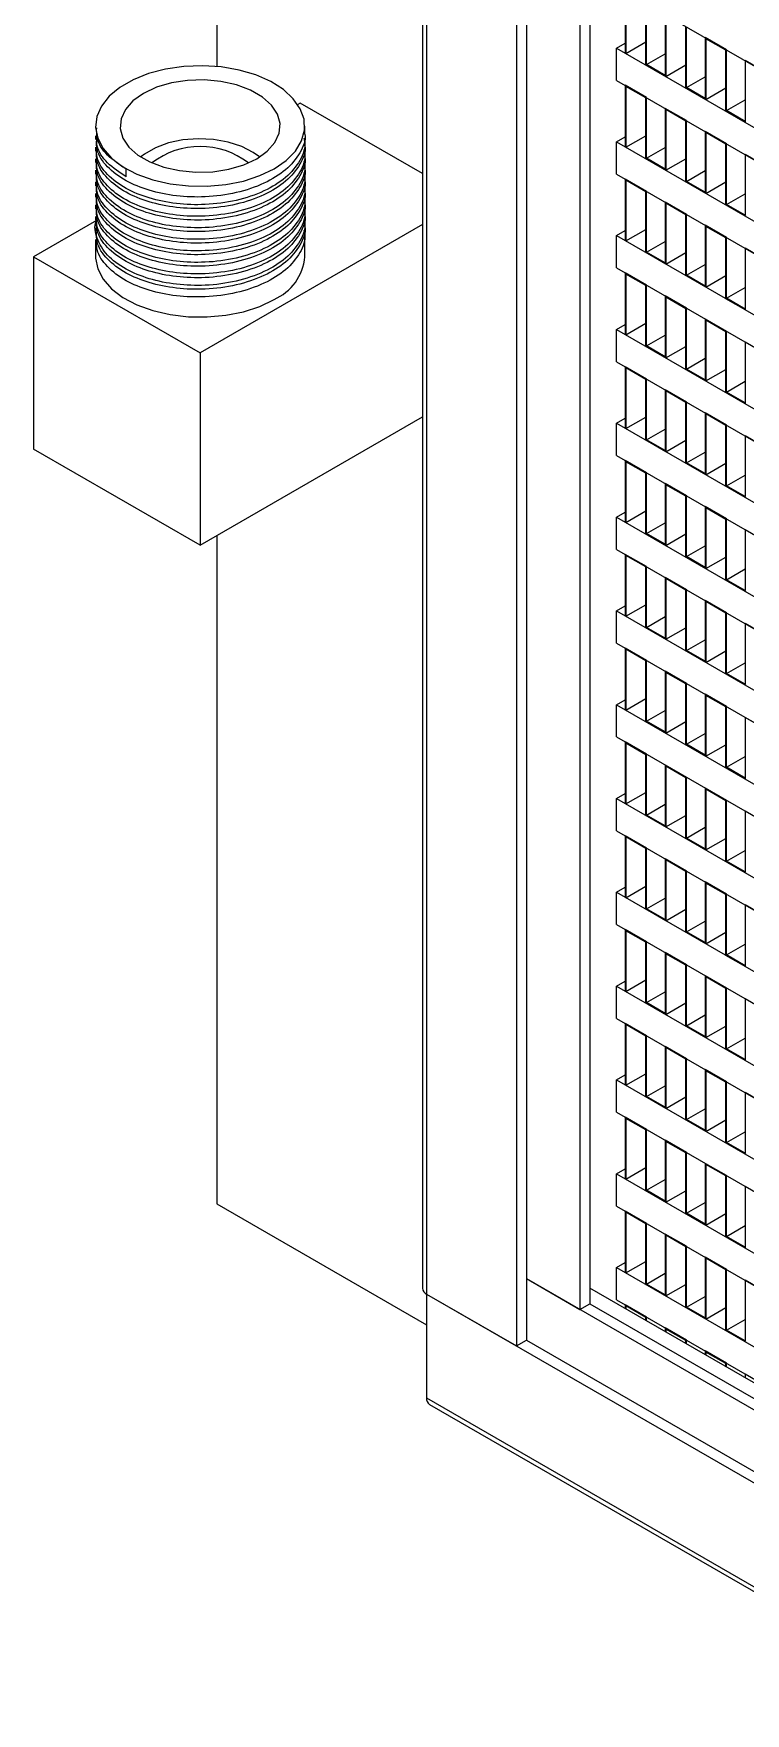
# Model space of a CAD drawing. Header units: millimetres. Extents: x -8604 to -3995, y 3123 to 6155.
# Drawn here: x -6992.7 to -6917.2, y 4936 to 5114.4 of the extents above; entities that cross this region are included whole.
import ezdxf

# ---------------------------------------------------------------- set-up
doc = ezdxf.new("R2010")
doc.units = ezdxf.units.MM

msp = doc.modelspace()

# ---------------------------------------------------------------- linework, layer by layer
at = {"color": 7, "linetype": 'Continuous', "lineweight": 25}
for p, q in [((-6973.28, 5169.28), (-6973.28, 5110.9)), ((-6951.45, 5144.46), (-6951.45, 4981.15)), ((-6951.01, 5143.85), (-6951.01, 4980.54)), ((-6933.68, 5142.83), (-6933.68, 4979.52)), ((-6934.75, 5142.22), (-6934.75, 4978.91)), ((-6941.46, 5138.34), (-6941.46, 4975.03)), ((-6940.4, 5138.95), (-6940.4, 4975.64)), ((-6930.86, 5119.39), (-6649.43, 4956.93)), ((-6929.94, 5118.86), (-6929.94, 5112.33)), ((-6929.87, 5118.74), (-6929.87, 5112.29)), ((-6927.74, 5111.07), (-6927.74, 5117.52)), ((-6927.67, 5111.11), (-6927.67, 5117.56)), ((-6925.69, 5116.41), (-6925.69, 5109.96)), ((-6925.62, 5116.29), (-6925.62, 5109.84)), ((-6923.5, 5108.62), (-6923.5, 5115.07)), ((-6923.43, 5108.66), (-6923.43, 5115.11)), ((-6930.86, 5112.86), (-6929.94, 5113.39)), ((-6930.86, 5112.86), (-6649.43, 4950.4)), ((-6930.86, 5109.43), (-6930.86, 5112.86)), ((-6929.87, 5112.29), (-6927.74, 5113.52)), ((-6921.45, 5113.97), (-6921.45, 5107.51)), ((-6919.19, 5112.66), (-6921.45, 5113.97)), ((-6919.26, 5112.62), (-6921.38, 5113.84)), ((-6921.38, 5113.84), (-6921.38, 5107.39)), ((-6919.26, 5106.17), (-6919.26, 5112.62)), ((-6919.19, 5106.21), (-6919.19, 5112.66)), ((-6929.87, 5112.29), (-6929.94, 5112.33)), ((-6925.62, 5109.84), (-6927.74, 5111.07)), ((-6927.67, 5111.11), (-6925.69, 5112.25)), ((-6925.69, 5109.96), (-6927.67, 5111.11)), ((-6925.62, 5109.84), (-6923.5, 5111.07)), ((-6917.21, 5111.52), (-6917.21, 5105.07)), ((-6914.95, 5110.21), (-6917.21, 5111.52)), ((-6930.86, 5109.43), (-6649.43, 4946.97)), ((-6927.67, 5107.6), (-6929.94, 5108.9)), ((-6929.94, 5108.9), (-6929.94, 5102.37)), ((-6923.43, 5108.66), (-6921.45, 5109.8)), ((-6927.74, 5107.56), (-6929.87, 5108.78)), ((-6929.87, 5108.78), (-6929.87, 5102.33)), ((-6927.74, 5101.1), (-6927.74, 5107.56)), ((-6927.67, 5101.15), (-6927.67, 5107.6)), ((-6921.38, 5107.39), (-6923.5, 5108.62)), ((-6921.45, 5107.51), (-6923.43, 5108.66)), ((-6921.38, 5107.39), (-6919.26, 5108.62)), ((-6919.19, 5106.21), (-6917.21, 5107.35)), ((-6964.44, 5107.02), (-6964.69, 5106.88)), ((-6951.45, 5099.52), (-6964.44, 5107.02)), ((-6925.69, 5106.45), (-6925.69, 5100)), ((-6923.43, 5105.15), (-6925.69, 5106.45)), ((-6923.5, 5105.11), (-6925.62, 5106.33)), ((-6925.62, 5106.33), (-6925.62, 5099.88)), ((-6917.14, 5104.94), (-6919.26, 5106.17)), ((-6917.21, 5105.07), (-6919.19, 5106.21)), ((-6986.15, 5104.57), (-6986.15, 5104.37)), ((-6986.15, 5103.55), (-6986.15, 5103.14)), ((-6963.95, 5103.76), (-6963.95, 5104.57)), ((-6929.87, 5102.33), (-6927.74, 5103.55)), ((-6923.5, 5098.66), (-6923.5, 5105.11)), ((-6923.43, 5098.7), (-6923.43, 5105.15)), ((-6921.45, 5104), (-6921.45, 5097.55)), ((-6919.19, 5102.7), (-6921.45, 5104)), ((-6919.26, 5102.66), (-6921.38, 5103.88)), ((-6921.38, 5103.88), (-6921.38, 5097.43)), ((-6986.15, 5102.33), (-6986.15, 5101.92)), ((-6963.95, 5102.53), (-6963.95, 5102.94)), ((-6930.86, 5102.9), (-6929.94, 5103.43)), ((-6930.86, 5102.9), (-6649.43, 4940.44)), ((-6930.86, 5099.47), (-6930.86, 5102.9)), ((-6929.87, 5102.33), (-6929.94, 5102.37)), ((-6927.67, 5101.15), (-6925.69, 5102.29)), ((-6919.26, 5096.21), (-6919.26, 5102.66)), ((-6919.19, 5096.25), (-6919.19, 5102.7)), ((-6986.15, 5101.1), (-6986.15, 5100.69)), ((-6982.9, 5099.17), (-6982.9, 5099.99)), ((-6963.95, 5101.31), (-6963.95, 5101.72)), ((-6963.95, 5100.08), (-6963.95, 5100.49)), ((-6925.62, 5099.88), (-6927.74, 5101.1)), ((-6925.69, 5100), (-6927.67, 5101.15)), ((-6925.62, 5099.88), (-6923.5, 5101.1)), ((-6917.21, 5101.55), (-6917.21, 5095.1)), ((-6914.95, 5100.25), (-6917.21, 5101.55)), ((-6986.15, 5099.88), (-6986.15, 5099.47)), ((-6986.15, 5098.65), (-6986.15, 5098.24)), ((-6963.95, 5098.86), (-6963.95, 5099.27)), ((-6930.86, 5099.47), (-6649.43, 4937.01)), ((-6927.67, 5097.63), (-6929.94, 5098.94)), ((-6929.94, 5098.94), (-6929.94, 5092.41)), ((-6927.74, 5097.59), (-6929.87, 5098.82)), ((-6929.87, 5098.82), (-6929.87, 5092.37)), ((-6921.38, 5097.43), (-6923.5, 5098.66)), ((-6923.43, 5098.7), (-6921.45, 5099.84)), ((-6921.45, 5097.55), (-6923.43, 5098.7)), ((-6921.38, 5097.43), (-6919.26, 5098.66)), ((-6986.15, 5097.43), (-6986.15, 5097.02)), ((-6963.95, 5097.63), (-6963.95, 5098.04)), ((-6963.95, 5096.41), (-6963.95, 5096.82)), ((-6927.74, 5091.14), (-6927.74, 5097.59)), ((-6927.67, 5091.18), (-6927.67, 5097.63)), ((-6925.69, 5096.49), (-6925.69, 5090.04)), ((-6923.43, 5095.18), (-6925.69, 5096.49)), ((-6919.19, 5096.25), (-6917.21, 5097.39)), ((-6986.15, 5096.2), (-6986.15, 5095.8)), ((-6986.15, 5094.98), (-6986.15, 5094.57)), ((-6963.95, 5095.18), (-6963.95, 5095.59)), ((-6923.5, 5095.14), (-6925.62, 5096.37)), ((-6925.62, 5096.37), (-6925.62, 5089.92)), ((-6923.5, 5088.69), (-6923.5, 5095.14)), ((-6923.43, 5088.73), (-6923.43, 5095.18)), ((-6917.14, 5094.98), (-6919.26, 5096.21)), ((-6917.21, 5095.1), (-6919.19, 5096.25)), ((-6986.05, 5094.55), (-6992.73, 5090.69)), ((-6986.15, 5093.75), (-6986.15, 5093.35)), ((-6951.45, 5094.11), (-6975.05, 5080.49)), ((-6963.95, 5093.96), (-6963.95, 5094.37)), ((-6963.95, 5090.69), (-6963.95, 5093.14)), ((-6930.86, 5092.94), (-6929.94, 5093.47)), ((-6930.86, 5092.94), (-6649.43, 4930.47)), ((-6930.86, 5089.51), (-6930.86, 5092.94)), ((-6929.87, 5092.37), (-6927.74, 5093.59)), ((-6921.45, 5094.04), (-6921.45, 5087.59)), ((-6919.19, 5092.74), (-6921.45, 5094.04)), ((-6919.26, 5092.69), (-6921.38, 5093.92)), ((-6921.38, 5093.92), (-6921.38, 5087.47)), ((-6986.15, 5092.53), (-6986.15, 5090.69)), ((-6929.87, 5092.37), (-6929.94, 5092.41)), ((-6925.62, 5089.92), (-6927.74, 5091.14)), ((-6927.67, 5091.18), (-6925.69, 5092.33)), ((-6925.69, 5090.04), (-6927.67, 5091.18)), ((-6925.62, 5089.92), (-6923.5, 5091.14)), ((-6919.26, 5086.24), (-6919.26, 5092.69)), ((-6919.19, 5086.29), (-6919.19, 5092.74)), ((-6917.21, 5091.59), (-6917.21, 5085.14)), ((-6914.95, 5090.29), (-6917.21, 5091.59)), ((-6992.73, 5090.69), (-6975.05, 5080.49)), ((-6992.73, 5090.69), (-6992.73, 5070.28)), ((-6930.86, 5089.51), (-6649.43, 4927.04)), ((-6923.43, 5088.73), (-6921.45, 5089.88)), ((-6927.67, 5087.67), (-6929.94, 5088.98)), ((-6929.94, 5088.98), (-6929.94, 5082.45)), ((-6927.74, 5087.63), (-6929.87, 5088.86)), ((-6929.87, 5088.86), (-6929.87, 5082.41)), ((-6927.74, 5081.18), (-6927.74, 5087.63)), ((-6927.67, 5081.22), (-6927.67, 5087.67)), ((-6921.38, 5087.47), (-6923.5, 5088.69)), ((-6921.45, 5087.59), (-6923.43, 5088.73)), ((-6921.38, 5087.47), (-6919.26, 5088.69)), ((-6925.69, 5086.53), (-6925.69, 5080.08)), ((-6923.43, 5085.22), (-6925.69, 5086.53)), ((-6923.5, 5085.18), (-6925.62, 5086.41)), ((-6925.62, 5086.41), (-6925.62, 5079.96)), ((-6917.14, 5085.02), (-6919.26, 5086.24)), ((-6919.19, 5086.29), (-6917.21, 5087.43)), ((-6917.21, 5085.14), (-6919.19, 5086.29)), ((-6923.5, 5078.73), (-6923.5, 5085.18)), ((-6923.43, 5078.77), (-6923.43, 5085.22)), ((-6921.45, 5084.08), (-6921.45, 5077.63)), ((-6919.19, 5082.77), (-6921.45, 5084.08)), ((-6919.26, 5082.73), (-6921.38, 5083.96)), ((-6921.38, 5083.96), (-6921.38, 5077.51)), ((-6930.86, 5082.98), (-6929.94, 5083.51)), ((-6930.86, 5082.98), (-6649.43, 4920.51)), ((-6930.86, 5079.55), (-6930.86, 5082.98)), ((-6929.87, 5082.41), (-6929.94, 5082.45)), ((-6929.87, 5082.41), (-6927.74, 5083.63)), ((-6927.67, 5081.22), (-6925.69, 5082.36)), ((-6919.26, 5076.28), (-6919.26, 5082.73)), ((-6919.19, 5076.32), (-6919.19, 5082.77)), ((-6975.05, 5080.49), (-6975.05, 5060.08)), ((-6925.62, 5079.96), (-6927.74, 5081.18)), ((-6925.69, 5080.08), (-6927.67, 5081.22)), ((-6925.62, 5079.96), (-6923.5, 5081.18)), ((-6917.21, 5081.63), (-6917.21, 5075.18)), ((-6914.95, 5080.32), (-6917.21, 5081.63)), ((-6930.86, 5079.55), (-6649.43, 4917.08)), ((-6927.67, 5077.71), (-6929.94, 5079.02)), ((-6929.94, 5079.02), (-6929.94, 5072.48)), ((-6927.74, 5077.67), (-6929.87, 5078.89)), ((-6929.87, 5078.89), (-6929.87, 5072.44)), ((-6921.38, 5077.51), (-6923.5, 5078.73)), ((-6923.43, 5078.77), (-6921.45, 5079.92)), ((-6921.45, 5077.63), (-6923.43, 5078.77)), ((-6921.38, 5077.51), (-6919.26, 5078.73)), ((-6927.74, 5071.22), (-6927.74, 5077.67)), ((-6927.67, 5071.26), (-6927.67, 5077.71)), ((-6919.19, 5076.32), (-6917.21, 5077.47)), ((-6925.69, 5076.57), (-6925.69, 5070.12)), ((-6923.43, 5075.26), (-6925.69, 5076.57)), ((-6923.5, 5075.22), (-6925.62, 5076.45)), ((-6925.62, 5076.45), (-6925.62, 5069.99)), ((-6923.5, 5068.77), (-6923.5, 5075.22)), ((-6923.43, 5068.81), (-6923.43, 5075.26)), ((-6917.14, 5075.06), (-6919.26, 5076.28)), ((-6917.21, 5075.18), (-6919.19, 5076.32)), ((-6975.05, 5060.08), (-6951.45, 5073.7)), ((-6930.86, 5073.02), (-6929.94, 5073.55)), ((-6929.87, 5072.44), (-6927.74, 5073.67)), ((-6921.45, 5074.12), (-6921.45, 5067.67)), ((-6919.19, 5072.81), (-6921.45, 5074.12)), ((-6919.26, 5072.77), (-6921.38, 5074)), ((-6921.38, 5074), (-6921.38, 5067.55)), ((-6930.86, 5073.02), (-6650.26, 4911.03)), ((-6930.86, 5069.59), (-6930.86, 5073.02)), ((-6929.87, 5072.44), (-6929.94, 5072.48)), ((-6927.67, 5071.26), (-6925.69, 5072.4)), ((-6919.26, 5066.32), (-6919.26, 5072.77)), ((-6919.19, 5066.36), (-6919.19, 5072.81)), ((-6917.21, 5071.67), (-6917.21, 5065.22)), ((-6914.95, 5070.36), (-6917.21, 5071.67)), ((-6975.05, 5060.08), (-6992.73, 5070.28)), ((-6925.62, 5069.99), (-6927.74, 5071.22)), ((-6925.69, 5070.12), (-6927.67, 5071.26)), ((-6925.62, 5069.99), (-6923.5, 5071.22)), ((-6923.43, 5068.81), (-6921.45, 5069.95)), ((-6930.86, 5069.59), (-6650.17, 4907.55)), ((-6927.67, 5067.75), (-6929.94, 5069.05)), ((-6929.94, 5069.05), (-6929.94, 5062.52)), ((-6927.74, 5067.71), (-6929.87, 5068.93)), ((-6929.87, 5068.93), (-6929.87, 5062.48)), ((-6921.38, 5067.55), (-6923.5, 5068.77)), ((-6921.45, 5067.67), (-6923.43, 5068.81)), ((-6921.38, 5067.55), (-6919.26, 5068.77)), ((-6927.74, 5061.26), (-6927.74, 5067.71)), ((-6927.67, 5061.3), (-6927.67, 5067.75)), ((-6925.69, 5066.61), (-6925.69, 5060.16)), ((-6923.43, 5065.3), (-6925.69, 5066.61)), ((-6923.5, 5065.26), (-6925.62, 5066.48)), ((-6925.62, 5066.48), (-6925.62, 5060.03)), ((-6917.14, 5065.1), (-6919.26, 5066.32)), ((-6919.19, 5066.36), (-6917.21, 5067.5)), ((-6917.21, 5065.22), (-6919.19, 5066.36)), ((-6923.5, 5058.81), (-6923.5, 5065.26)), ((-6923.43, 5058.85), (-6923.43, 5065.3)), ((-6930.86, 5063.05), (-6929.94, 5063.58)), ((-6930.86, 5063.05), (-6650.2, 4901.03)), ((-6930.86, 5059.62), (-6930.86, 5063.05)), ((-6929.87, 5062.48), (-6929.94, 5062.52)), ((-6929.87, 5062.48), (-6927.74, 5063.71)), ((-6921.45, 5064.16), (-6921.45, 5057.71)), ((-6919.19, 5062.85), (-6921.45, 5064.16)), ((-6919.26, 5062.81), (-6921.38, 5064.03)), ((-6921.38, 5064.03), (-6921.38, 5057.58)), ((-6919.26, 5056.36), (-6919.26, 5062.81)), ((-6919.19, 5056.4), (-6919.19, 5062.85)), ((-6973.28, 5061.1), (-6973.28, 4990.13)), ((-6925.62, 5060.03), (-6927.74, 5061.26)), ((-6927.67, 5061.3), (-6925.69, 5062.44)), ((-6925.69, 5060.16), (-6927.67, 5061.3)), ((-6925.62, 5060.03), (-6923.5, 5061.26)), ((-6917.21, 5061.71), (-6917.21, 5055.26)), ((-6914.95, 5060.4), (-6917.21, 5061.71)), ((-6930.86, 5059.62), (-6652.83, 4899.12)), ((-6927.67, 5057.79), (-6929.94, 5059.09)), ((-6929.94, 5059.09), (-6929.94, 5052.56)), ((-6927.74, 5057.75), (-6929.87, 5058.97)), ((-6929.87, 5058.97), (-6929.87, 5052.52)), ((-6923.43, 5058.85), (-6921.45, 5059.99)), ((-6927.74, 5051.3), (-6927.74, 5057.75)), ((-6927.67, 5051.34), (-6927.67, 5057.79)), ((-6921.38, 5057.58), (-6923.5, 5058.81)), ((-6921.45, 5057.71), (-6923.43, 5058.85)), ((-6921.38, 5057.58), (-6919.26, 5058.81)), ((-6919.19, 5056.4), (-6917.21, 5057.54)), ((-6925.69, 5056.64), (-6925.69, 5050.19)), ((-6923.43, 5055.34), (-6925.69, 5056.64)), ((-6923.5, 5055.3), (-6925.62, 5056.52)), ((-6925.62, 5056.52), (-6925.62, 5050.07)), ((-6917.14, 5055.13), (-6919.26, 5056.36)), ((-6917.21, 5055.26), (-6919.19, 5056.4)), ((-6930.86, 5053.09), (-6929.94, 5053.62)), ((-6929.87, 5052.52), (-6927.74, 5053.74)), ((-6923.5, 5048.85), (-6923.5, 5055.3)), ((-6923.43, 5048.89), (-6923.43, 5055.34)), ((-6921.45, 5054.19), (-6921.45, 5047.74)), ((-6919.19, 5052.89), (-6921.45, 5054.19)), ((-6919.26, 5052.85), (-6921.38, 5054.07)), ((-6921.38, 5054.07), (-6921.38, 5047.62)), ((-6930.86, 5053.09), (-6656.85, 4894.91)), ((-6930.86, 5049.66), (-6930.86, 5053.09)), ((-6929.87, 5052.52), (-6929.94, 5052.56)), ((-6927.67, 5051.34), (-6925.69, 5052.48)), ((-6919.26, 5046.4), (-6919.26, 5052.85)), ((-6919.19, 5046.44), (-6919.19, 5052.89)), ((-6925.62, 5050.07), (-6927.74, 5051.3)), ((-6925.69, 5050.19), (-6927.67, 5051.34)), ((-6925.62, 5050.07), (-6923.5, 5051.3)), ((-6923.43, 5048.89), (-6921.45, 5050.03)), ((-6917.21, 5051.75), (-6917.21, 5045.29)), ((-6914.95, 5050.44), (-6917.21, 5051.75)), ((-6930.86, 5049.66), (-6656.85, 4891.48)), ((-6927.67, 5047.83), (-6929.94, 5049.13)), ((-6929.94, 5049.13), (-6929.94, 5042.6)), ((-6927.74, 5047.78), (-6929.87, 5049.01)), ((-6929.87, 5049.01), (-6929.87, 5042.56)), ((-6921.38, 5047.62), (-6923.5, 5048.85)), ((-6921.45, 5047.74), (-6923.43, 5048.89)), ((-6921.38, 5047.62), (-6919.26, 5048.85)), ((-6927.74, 5041.33), (-6927.74, 5047.78)), ((-6927.67, 5041.37), (-6927.67, 5047.83)), ((-6925.69, 5046.68), (-6925.69, 5040.23)), ((-6923.43, 5045.38), (-6925.69, 5046.68)), ((-6923.5, 5045.34), (-6925.62, 5046.56)), ((-6925.62, 5046.56), (-6925.62, 5040.11)), ((-6919.19, 5046.44), (-6917.21, 5047.58)), ((-6923.5, 5038.88), (-6923.5, 5045.34)), ((-6923.43, 5038.93), (-6923.43, 5045.38)), ((-6917.14, 5045.17), (-6919.26, 5046.4)), ((-6917.21, 5045.29), (-6919.19, 5046.44)), ((-6930.86, 5043.13), (-6929.94, 5043.66)), ((-6930.86, 5043.13), (-6656.85, 4884.95)), ((-6930.86, 5039.7), (-6930.86, 5043.13)), ((-6929.87, 5042.56), (-6927.74, 5043.78)), ((-6921.45, 5044.23), (-6921.45, 5037.78)), ((-6919.19, 5042.93), (-6921.45, 5044.23)), ((-6919.26, 5042.89), (-6921.38, 5044.11)), ((-6921.38, 5044.11), (-6921.38, 5037.66)), ((-6919.19, 5036.48), (-6919.19, 5042.93)), ((-6929.87, 5042.56), (-6929.94, 5042.6)), ((-6925.62, 5040.11), (-6927.74, 5041.33)), ((-6927.67, 5041.37), (-6925.69, 5042.52)), ((-6925.69, 5040.23), (-6927.67, 5041.37)), ((-6925.62, 5040.11), (-6923.5, 5041.33)), ((-6919.26, 5036.44), (-6919.26, 5042.89)), ((-6917.21, 5041.78), (-6917.21, 5035.33)), ((-6914.95, 5040.48), (-6917.21, 5041.78)), ((-6930.86, 5039.7), (-6656.85, 4881.52)), ((-6923.43, 5038.93), (-6921.45, 5040.07)), ((-6927.67, 5037.86), (-6929.94, 5039.17)), ((-6929.94, 5039.17), (-6929.94, 5032.64)), ((-6927.74, 5037.82), (-6929.87, 5039.05)), ((-6929.87, 5039.05), (-6929.87, 5032.6)), ((-6927.74, 5031.37), (-6927.74, 5037.82)), ((-6927.67, 5031.41), (-6927.67, 5037.86)), ((-6921.38, 5037.66), (-6923.5, 5038.88)), ((-6921.45, 5037.78), (-6923.43, 5038.93)), ((-6921.38, 5037.66), (-6919.26, 5038.88)), ((-6919.19, 5036.48), (-6917.21, 5037.62)), ((-6925.69, 5036.72), (-6925.69, 5030.27)), ((-6923.43, 5035.41), (-6925.69, 5036.72)), ((-6923.5, 5035.37), (-6925.62, 5036.6)), ((-6925.62, 5036.6), (-6925.62, 5030.15)), ((-6917.14, 5035.21), (-6919.26, 5036.44)), ((-6917.21, 5035.33), (-6919.19, 5036.48)), ((-6923.5, 5028.92), (-6923.5, 5035.37)), ((-6923.43, 5028.96), (-6923.43, 5035.41)), ((-6921.45, 5034.27), (-6921.45, 5027.82)), ((-6919.19, 5032.96), (-6921.45, 5034.27)), ((-6919.26, 5032.92), (-6921.38, 5034.15)), ((-6921.38, 5034.15), (-6921.38, 5027.7)), ((-6930.86, 5033.17), (-6929.94, 5033.7)), ((-6930.86, 5033.17), (-6649.43, 4870.7)), ((-6930.86, 5029.74), (-6930.86, 5033.17)), ((-6929.87, 5032.6), (-6929.94, 5032.64)), ((-6929.87, 5032.6), (-6927.74, 5033.82)), ((-6927.67, 5031.41), (-6925.69, 5032.56)), ((-6919.26, 5026.47), (-6919.26, 5032.92)), ((-6919.19, 5026.51), (-6919.19, 5032.96)), ((-6925.62, 5030.15), (-6927.74, 5031.37)), ((-6925.69, 5030.27), (-6927.67, 5031.41)), ((-6925.62, 5030.15), (-6923.5, 5031.37)), ((-6917.21, 5031.82), (-6917.21, 5025.37)), ((-6914.95, 5030.52), (-6917.21, 5031.82)), ((-6930.86, 5029.74), (-6649.43, 4867.27)), ((-6927.67, 5027.9), (-6929.94, 5029.21)), ((-6929.94, 5029.21), (-6929.94, 5022.68)), ((-6927.74, 5027.86), (-6929.87, 5029.09)), ((-6929.87, 5029.09), (-6929.87, 5022.63)), ((-6921.38, 5027.7), (-6923.5, 5028.92)), ((-6923.43, 5028.96), (-6921.45, 5030.11)), ((-6921.45, 5027.82), (-6923.43, 5028.96)), ((-6921.38, 5027.7), (-6919.26, 5028.92)), ((-6927.74, 5021.41), (-6927.74, 5027.86)), ((-6927.67, 5021.45), (-6927.67, 5027.9)), ((-6919.19, 5026.51), (-6917.21, 5027.66)), ((-6925.69, 5026.76), (-6925.69, 5020.31)), ((-6923.43, 5025.45), (-6925.69, 5026.76)), ((-6923.5, 5025.41), (-6925.62, 5026.64)), ((-6925.62, 5026.64), (-6925.62, 5020.19)), ((-6923.5, 5018.96), (-6923.5, 5025.41)), ((-6923.43, 5019), (-6923.43, 5025.45)), ((-6917.14, 5025.25), (-6919.26, 5026.47)), ((-6917.21, 5025.37), (-6919.19, 5026.51)), ((-6930.86, 5023.21), (-6929.94, 5023.74)), ((-6929.87, 5022.63), (-6927.74, 5023.86)), ((-6921.45, 5024.31), (-6921.45, 5017.86)), ((-6919.19, 5023), (-6921.45, 5024.31)), ((-6919.26, 5022.96), (-6921.38, 5024.19)), ((-6921.38, 5024.19), (-6921.38, 5017.74)), ((-6930.86, 5023.21), (-6649.43, 4860.74)), ((-6930.86, 5019.78), (-6930.86, 5023.21)), ((-6929.87, 5022.63), (-6929.94, 5022.68)), ((-6927.67, 5021.45), (-6925.69, 5022.59)), ((-6919.26, 5016.51), (-6919.26, 5022.96)), ((-6919.19, 5016.55), (-6919.19, 5023)), ((-6917.21, 5021.86), (-6917.21, 5015.41)), ((-6914.95, 5020.55), (-6917.21, 5021.86)), ((-6930.86, 5019.78), (-6649.43, 4857.31)), ((-6925.62, 5020.19), (-6927.74, 5021.41)), ((-6925.69, 5020.31), (-6927.67, 5021.45)), ((-6925.62, 5020.19), (-6923.5, 5021.41)), ((-6923.43, 5019), (-6921.45, 5020.14)), ((-6927.67, 5017.94), (-6929.94, 5019.25)), ((-6929.94, 5019.25), (-6929.94, 5012.71)), ((-6927.74, 5017.9), (-6929.87, 5019.12)), ((-6929.87, 5019.12), (-6929.87, 5012.67)), ((-6927.67, 5011.49), (-6927.67, 5017.94)), ((-6921.38, 5017.74), (-6923.5, 5018.96)), ((-6921.45, 5017.86), (-6923.43, 5019)), ((-6921.38, 5017.74), (-6919.26, 5018.96)), ((-6927.74, 5011.45), (-6927.74, 5017.9)), ((-6925.69, 5016.8), (-6925.69, 5010.35)), ((-6923.43, 5015.49), (-6925.69, 5016.8)), ((-6923.5, 5015.45), (-6925.62, 5016.67)), ((-6925.62, 5016.67), (-6925.62, 5010.22)), ((-6917.14, 5015.29), (-6919.26, 5016.51)), ((-6919.19, 5016.55), (-6917.21, 5017.7)), ((-6917.21, 5015.41), (-6919.19, 5016.55)), ((-6923.5, 5009), (-6923.5, 5015.45)), ((-6923.43, 5009.04), (-6923.43, 5015.49)), ((-6930.86, 5013.24), (-6929.94, 5013.78)), ((-6930.86, 5013.24), (-6649.43, 4850.78)), ((-6930.86, 5009.81), (-6930.86, 5013.24)), ((-6929.87, 5012.67), (-6929.94, 5012.71)), ((-6929.87, 5012.67), (-6927.74, 5013.9)), ((-6927.67, 5011.49), (-6925.69, 5012.63)), ((-6921.45, 5014.35), (-6921.45, 5007.9)), ((-6919.19, 5013.04), (-6921.45, 5014.35)), ((-6919.26, 5013), (-6921.38, 5014.23)), ((-6921.38, 5014.23), (-6921.38, 5007.77)), ((-6919.26, 5006.55), (-6919.26, 5013)), ((-6919.19, 5006.59), (-6919.19, 5013.04)), ((-6925.62, 5010.22), (-6927.74, 5011.45)), ((-6925.69, 5010.35), (-6927.67, 5011.49)), ((-6925.62, 5010.22), (-6923.5, 5011.45)), ((-6917.21, 5011.9), (-6917.21, 5005.45)), ((-6914.95, 5010.59), (-6917.21, 5011.9)), ((-6930.86, 5009.81), (-6649.43, 4847.35)), ((-6927.67, 5007.98), (-6929.94, 5009.28)), ((-6929.94, 5009.28), (-6929.94, 5002.75)), ((-6927.74, 5007.94), (-6929.87, 5009.16)), ((-6929.87, 5009.16), (-6929.87, 5002.71)), ((-6923.43, 5009.04), (-6921.45, 5010.18)), ((-6921.45, 5007.9), (-6923.43, 5009.04)), ((-6927.74, 5001.49), (-6927.74, 5007.94)), ((-6927.67, 5001.53), (-6927.67, 5007.98)), ((-6921.38, 5007.77), (-6923.5, 5009)), ((-6921.38, 5007.77), (-6919.26, 5009)), ((-6919.19, 5006.59), (-6917.21, 5007.73)), ((-6925.69, 5006.83), (-6925.69, 5000.38)), ((-6923.43, 5005.53), (-6925.69, 5006.83)), ((-6923.5, 5005.49), (-6925.62, 5006.71)), ((-6925.62, 5006.71), (-6925.62, 5000.26)), ((-6923.5, 4999.04), (-6923.5, 5005.49)), ((-6923.43, 4999.08), (-6923.43, 5005.53)), ((-6917.14, 5005.33), (-6919.26, 5006.55)), ((-6917.21, 5005.45), (-6919.19, 5006.59)), ((-6930.86, 5003.28), (-6929.94, 5003.81)), ((-6929.87, 5002.71), (-6927.74, 5003.94)), ((-6921.45, 5004.39), (-6921.45, 4997.94)), ((-6919.19, 5003.08), (-6921.45, 5004.39)), ((-6919.26, 5003.04), (-6921.38, 5004.26)), ((-6921.38, 5004.26), (-6921.38, 4997.81)), ((-6930.86, 5003.28), (-6649.43, 4840.82)), ((-6930.86, 4999.85), (-6930.86, 5003.28)), ((-6929.87, 5002.71), (-6929.94, 5002.75)), ((-6927.67, 5001.53), (-6925.69, 5002.67)), ((-6919.26, 4996.59), (-6919.26, 5003.04)), ((-6919.19, 4996.63), (-6919.19, 5003.08)), ((-6917.21, 5001.94), (-6917.21, 4995.49)), ((-6914.95, 5000.63), (-6917.21, 5001.94)), ((-6925.62, 5000.26), (-6927.74, 5001.49)), ((-6925.69, 5000.38), (-6927.67, 5001.53)), ((-6925.62, 5000.26), (-6923.5, 5001.49)), ((-6923.43, 4999.08), (-6921.45, 5000.22)), ((-6930.86, 4999.85), (-6649.43, 4837.39)), ((-6927.67, 4998.02), (-6929.94, 4999.32)), ((-6929.94, 4999.32), (-6929.94, 4992.79)), ((-6927.74, 4997.98), (-6929.87, 4999.2)), ((-6929.87, 4999.2), (-6929.87, 4992.75)), ((-6921.38, 4997.81), (-6923.5, 4999.04)), ((-6921.45, 4997.94), (-6923.43, 4999.08)), ((-6921.38, 4997.81), (-6919.26, 4999.04)), ((-6927.74, 4991.52), (-6927.74, 4997.98)), ((-6927.67, 4991.57), (-6927.67, 4998.02)), ((-6925.69, 4996.87), (-6925.69, 4990.42)), ((-6923.43, 4995.57), (-6925.69, 4996.87)), ((-6923.5, 4995.53), (-6925.62, 4996.75)), ((-6925.62, 4996.75), (-6925.62, 4990.3)), ((-6917.14, 4995.36), (-6919.26, 4996.59)), ((-6919.19, 4996.63), (-6917.21, 4997.77)), ((-6917.21, 4995.49), (-6919.19, 4996.63)), ((-6923.5, 4989.08), (-6923.5, 4995.53)), ((-6923.43, 4989.12), (-6923.43, 4995.57)), ((-6930.86, 4993.32), (-6929.94, 4993.85)), ((-6930.86, 4993.32), (-6649.43, 4830.86)), ((-6930.86, 4989.89), (-6930.86, 4993.32)), ((-6929.87, 4992.75), (-6927.74, 4993.97)), ((-6921.45, 4994.42), (-6921.45, 4987.97)), ((-6919.19, 4993.12), (-6921.45, 4994.42)), ((-6919.26, 4993.08), (-6921.38, 4994.3)), ((-6921.38, 4994.3), (-6921.38, 4987.85)), ((-6919.26, 4986.63), (-6919.26, 4993.08)), ((-6919.19, 4986.67), (-6919.19, 4993.12)), ((-6929.87, 4992.75), (-6929.94, 4992.79)), ((-6925.62, 4990.3), (-6927.74, 4991.52)), ((-6927.67, 4991.57), (-6925.69, 4992.71)), ((-6925.69, 4990.42), (-6927.67, 4991.57)), ((-6925.62, 4990.3), (-6923.5, 4991.52)), ((-6917.21, 4991.97), (-6917.21, 4985.52)), ((-6914.95, 4990.67), (-6917.21, 4991.97)), ((-6973.28, 4990.13), (-6951.01, 4977.27)), ((-6930.86, 4989.89), (-6649.43, 4827.43)), ((-6923.43, 4989.12), (-6921.45, 4990.26)), ((-6927.67, 4988.05), (-6929.94, 4989.36)), ((-6929.94, 4989.36), (-6929.94, 4982.83)), ((-6927.74, 4988.01), (-6929.87, 4989.24)), ((-6929.87, 4989.24), (-6929.87, 4982.79)), ((-6927.74, 4981.56), (-6927.74, 4988.01)), ((-6927.67, 4981.6), (-6927.67, 4988.05)), ((-6921.38, 4987.85), (-6923.5, 4989.08)), ((-6921.45, 4987.97), (-6923.43, 4989.12)), ((-6921.38, 4987.85), (-6919.26, 4989.08)), ((-6919.19, 4986.67), (-6917.21, 4987.81)), ((-6925.69, 4986.91), (-6925.69, 4980.46)), ((-6923.43, 4985.61), (-6925.69, 4986.91)), ((-6923.5, 4985.56), (-6925.62, 4986.79)), ((-6925.62, 4986.79), (-6925.62, 4980.34)), ((-6917.14, 4985.4), (-6919.26, 4986.63)), ((-6917.21, 4985.52), (-6919.19, 4986.67)), ((-6923.5, 4979.11), (-6923.5, 4985.56)), ((-6923.43, 4979.15), (-6923.43, 4985.61)), ((-6921.45, 4984.46), (-6921.45, 4978.01)), ((-6919.19, 4983.16), (-6921.45, 4984.46)), ((-6919.26, 4983.12), (-6921.38, 4984.34)), ((-6921.38, 4984.34), (-6921.38, 4977.89)), ((-6930.86, 4983.36), (-6929.94, 4983.89)), ((-6930.86, 4983.36), (-6649.43, 4820.89)), ((-6930.86, 4979.93), (-6930.86, 4983.36)), ((-6929.87, 4982.79), (-6929.94, 4982.83)), ((-6929.87, 4982.79), (-6927.74, 4984.01)), ((-6927.67, 4981.6), (-6925.69, 4982.75)), ((-6919.26, 4976.66), (-6919.26, 4983.12)), ((-6919.19, 4976.71), (-6919.19, 4983.16)), ((-6951.01, 4980.54), (-6951.01, 4969.52)), ((-6951.01, 4980.54), (-6639.88, 4800.93)), ((-6951.01, 4980.54), (-6941.46, 4975.03)), ((-6940.4, 4982.18), (-6649.43, 4814.2)), ((-6940.4, 4982.18), (-6934.75, 4978.91)), ((-6649.43, 4817.06), (-6933.68, 4981.15)), ((-6925.62, 4980.34), (-6927.74, 4981.56)), ((-6925.69, 4980.46), (-6927.67, 4981.6)), ((-6925.62, 4980.34), (-6923.5, 4981.56)), ((-6917.21, 4982.01), (-6917.21, 4975.56)), ((-6914.95, 4980.71), (-6917.21, 4982.01)), ((-6934.75, 4978.91), (-6933.68, 4979.52)), ((-6933.68, 4979.52), (-6649.43, 4815.42)), ((-6930.86, 4979.93), (-6649.43, 4817.46)), ((-6927.67, 4978.09), (-6929.94, 4979.4)), ((-6929.94, 4979.4), (-6929.94, 4978.99)), ((-6927.74, 4978.05), (-6929.87, 4979.28)), ((-6929.87, 4979.28), (-6929.87, 4978.95)), ((-6921.38, 4977.89), (-6923.5, 4979.11)), ((-6923.43, 4979.15), (-6921.45, 4980.3)), ((-6921.45, 4978.01), (-6923.43, 4979.15)), ((-6921.38, 4977.89), (-6919.26, 4979.11)), ((-6927.74, 4977.73), (-6927.74, 4978.05)), ((-6927.67, 4977.69), (-6927.67, 4978.09)), ((-6925.69, 4976.95), (-6925.69, 4976.54)), ((-6923.43, 4975.64), (-6925.69, 4976.95)), ((-6919.19, 4976.71), (-6917.21, 4977.85)), ((-6941.46, 4975.03), (-6940.4, 4975.64)), ((-6940.4, 4975.64), (-6649.43, 4807.67)), ((-6923.5, 4975.6), (-6925.62, 4976.83)), ((-6925.62, 4976.83), (-6925.62, 4976.5)), ((-6923.5, 4975.28), (-6923.5, 4975.6)), ((-6923.43, 4975.24), (-6923.43, 4975.64)), ((-6917.14, 4975.44), (-6919.26, 4976.66)), ((-6917.21, 4975.56), (-6919.19, 4976.71)), ((-6921.45, 4974.5), (-6921.45, 4974.09)), ((-6919.19, 4973.19), (-6921.45, 4974.5)), ((-6919.26, 4973.15), (-6921.38, 4974.38)), ((-6921.38, 4974.38), (-6921.38, 4974.05)), ((-6919.26, 4972.83), (-6919.26, 4973.15)), ((-6919.19, 4972.79), (-6919.19, 4973.19)), ((-6917.21, 4972.05), (-6917.21, 4971.64)), ((-6914.95, 4970.74), (-6917.21, 4972.05)), ((-6951.01, 4969.52), (-6639.88, 4789.91)), ((-6950.7, 4968.83), (-6639.57, 4789.22))]:
    msp.add_line(p, q, dxfattribs=at)
at = {"color": 7, "linetype": 'Continuous', "lineweight": 25, "flags": 128}
for points in [[(-6967.2, 5100.04), (-6965.93, 5100.93), (-6964.94, 5101.92), (-6964.29, 5103.01), (-6963.98, 5104.14), (-6964.02, 5105.29), (-6964.42, 5106.42), (-6965.16, 5107.48), (-6966.22, 5108.46), (-6967.56, 5109.3), (-6969.14, 5110), (-6970.92, 5110.52), (-6972.82, 5110.85), (-6974.8, 5110.98), (-6976.79, 5110.9), (-6978.72, 5110.62), (-6980.53, 5110.15), (-6982.16, 5109.49), (-6983.57, 5108.68), (-6984.7, 5107.74), (-6985.53, 5106.69), (-6986.01, 5105.58), (-6986.15, 5104.43), (-6985.92, 5103.29), (-6985.35, 5102.19), (-6984.45, 5101.17), (-6983.24, 5100.25), (-6981.77, 5099.48), (-6980.09, 5098.87), (-6978.24, 5098.44), (-6976.29, 5098.21), (-6974.3, 5098.18), (-6972.34, 5098.36), (-6970.46, 5098.74), (-6968.73, 5099.31), (-6967.2, 5100.04)], [(-6969.04, 5101.11), (-6967.92, 5101.9), (-6967.11, 5102.82), (-6966.65, 5103.81), (-6966.56, 5104.83), (-6966.84, 5105.84), (-6967.48, 5106.8), (-6968.44, 5107.66), (-6969.7, 5108.39), (-6971.19, 5108.95), (-6972.85, 5109.31), (-6974.61, 5109.48), (-6976.38, 5109.42), (-6978.1, 5109.16), (-6979.68, 5108.69), (-6981.06, 5108.04), (-6982.18, 5107.25), (-6982.99, 5106.33), (-6983.45, 5105.34), (-6983.54, 5104.32), (-6983.26, 5103.3), (-6982.62, 5102.35), (-6981.66, 5101.49), (-6980.4, 5100.76), (-6978.91, 5100.2), (-6977.25, 5099.84), (-6975.5, 5099.67), (-6973.72, 5099.73), (-6972, 5099.99), (-6970.42, 5100.46), (-6969.04, 5101.11)], [(-6968.74, 5101.29), (-6969.41, 5101.78), (-6970.63, 5102.41), (-6972.06, 5102.88), (-6973.62, 5103.16), (-6975.26, 5103.23), (-6976.88, 5103.1), (-6978.42, 5102.78), (-6979.8, 5102.27), (-6980.96, 5101.6), (-6981.36, 5101.29)], [(-6986.15, 5090.69), (-6986.15, 5090.55), (-6985.92, 5089.41), (-6985.35, 5088.31), (-6984.45, 5087.28), (-6983.24, 5086.37), (-6981.77, 5085.6), (-6980.09, 5084.98), (-6978.24, 5084.56), (-6976.29, 5084.33), (-6974.3, 5084.3), (-6972.34, 5084.48), (-6970.46, 5084.86), (-6968.73, 5085.43), (-6967.2, 5086.16)]]:
    msp.add_lwpolyline(points, dxfattribs=at)
at = {"color": 7, "linetype": 'Continuous', "lineweight": 25}
for centre, radius, start, end in [((-6975.05, 5094.04), 8.37, 52.2558, 127.7442), ((-6969.34, 5091.13), 5.41, 293.2923, 355.3876), ((-6950.7, 4981.23), 0.754, 185.6943, 245.6263), ((-6950.27, 4969.44), 0.746, 173.9968, 234.6903)]:
    msp.add_arc(centre, radius, start, end, dxfattribs=at)
for points, knots in [([(-6963.96, 5103.76), (-6963.96, 5103.74), (-6963.79, 5103.07), (-6964.39, 5101.7), (-6965.81, 5099.89), (-6968.2, 5098.42), (-6971.16, 5097.41), (-6974.41, 5096.97), (-6977.61, 5097.09), (-6980.51, 5097.68), (-6983.08, 5098.74), (-6985.01, 5100.22), (-6986.08, 5101.77), (-6986.04, 5102.78), (-6986.03, 5103.15)], [0, 0, 0, 0, 0.002521, 0.0986, 0.195879, 0.291004, 0.388102, 0.4846, 0.572295, 0.661863, 0.750009, 0.845996, 0.9433, 1, 1, 1, 1]), ([(-6982.9, 5099.99), (-6983.61, 5100.47), (-6985.04, 5101.43), (-6986.07, 5103), (-6986.04, 5104), (-6986.03, 5104.37)], [0, 0, 0, 0, 0.38396, 0.773193, 1, 1, 1, 1]), ([(-6982.9, 5099.17), (-6983.61, 5099.65), (-6985.04, 5100.61), (-6986.07, 5102.18), (-6986.04, 5103.19), (-6986.03, 5103.55)], [0, 0, 0, 0, 0.38396, 0.773193, 1, 1, 1, 1]), ([(-6964.05, 5103.32), (-6964.01, 5103.17), (-6963.79, 5102.38), (-6964.37, 5100.88), (-6965.82, 5099.07), (-6968.19, 5097.6), (-6971.16, 5096.59), (-6974.41, 5096.16), (-6977.61, 5096.27), (-6980.51, 5096.86), (-6983.08, 5097.92), (-6985.01, 5099.4), (-6986.08, 5100.95), (-6986.04, 5101.96), (-6986.03, 5102.33)], [0, 0, 0, 0, 0.020661, 0.114992, 0.210502, 0.303897, 0.39923, 0.493972, 0.580073, 0.668012, 0.754556, 0.848796, 0.944331, 1, 1, 1, 1]), ([(-6963.96, 5102.53), (-6963.96, 5102.51), (-6963.79, 5101.84), (-6964.39, 5100.48), (-6965.81, 5098.67), (-6968.2, 5097.19), (-6971.16, 5096.18), (-6974.41, 5095.75), (-6977.61, 5095.86), (-6980.51, 5096.45), (-6983.08, 5097.51), (-6985.01, 5099), (-6986.08, 5100.55), (-6986.04, 5101.55), (-6986.03, 5101.92)], [0, 0, 0, 0, 0.002521, 0.0986, 0.195879, 0.291004, 0.388102, 0.4846, 0.572295, 0.661863, 0.750009, 0.845996, 0.9433, 1, 1, 1, 1]), ([(-6964.05, 5102.09), (-6964.01, 5101.95), (-6963.79, 5101.15), (-6964.37, 5099.66), (-6965.82, 5097.85), (-6968.19, 5096.38), (-6971.16, 5095.37), (-6974.41, 5094.93), (-6977.61, 5095.04), (-6980.51, 5095.63), (-6983.08, 5096.7), (-6985.01, 5098.18), (-6986.08, 5099.73), (-6986.04, 5100.73), (-6986.03, 5101.1)], [0, 0, 0, 0, 0.020661, 0.114992, 0.210502, 0.303897, 0.39923, 0.493972, 0.580073, 0.668012, 0.754556, 0.848796, 0.944331, 1, 1, 1, 1]), ([(-6963.96, 5101.31), (-6963.96, 5101.29), (-6963.79, 5100.62), (-6964.39, 5099.25), (-6965.81, 5097.44), (-6968.2, 5095.97), (-6971.16, 5094.96), (-6974.41, 5094.52), (-6977.61, 5094.64), (-6980.51, 5095.23), (-6983.08, 5096.29), (-6985.01, 5097.77), (-6986.08, 5099.32), (-6986.04, 5100.33), (-6986.03, 5100.7)], [0, 0, 0, 0, 0.002521, 0.0986, 0.195879, 0.291004, 0.388102, 0.4846, 0.572295, 0.661863, 0.750009, 0.845996, 0.9433, 1, 1, 1, 1]), ([(-6964.05, 5100.87), (-6964.01, 5100.72), (-6963.79, 5099.93), (-6964.37, 5098.44), (-6965.82, 5096.62), (-6968.19, 5095.15), (-6971.16, 5094.14), (-6974.41, 5093.71), (-6977.61, 5093.82), (-6980.51, 5094.41), (-6983.08, 5095.47), (-6985.01, 5096.95), (-6986.08, 5098.51), (-6986.04, 5099.51), (-6986.03, 5099.88)], [0, 0, 0, 0, 0.020661, 0.114992, 0.210502, 0.303897, 0.39923, 0.493972, 0.580073, 0.668012, 0.754556, 0.848796, 0.944331, 1, 1, 1, 1]), ([(-6963.96, 5100.08), (-6963.96, 5100.06), (-6963.79, 5099.39), (-6964.39, 5098.03), (-6965.81, 5096.22), (-6968.2, 5094.74), (-6971.16, 5093.74), (-6974.41, 5093.3), (-6977.61, 5093.41), (-6980.51, 5094), (-6983.08, 5095.06), (-6985.01, 5096.55), (-6986.08, 5098.1), (-6986.04, 5099.1), (-6986.03, 5099.47)], [0, 0, 0, 0, 0.002521, 0.0986, 0.195879, 0.291004, 0.388102, 0.4846, 0.572295, 0.661863, 0.750009, 0.845996, 0.9433, 1, 1, 1, 1]), ([(-6964.05, 5099.64), (-6964.01, 5099.5), (-6963.79, 5098.7), (-6964.37, 5097.21), (-6965.82, 5095.4), (-6968.19, 5093.93), (-6971.16, 5092.92), (-6974.41, 5092.48), (-6977.61, 5092.59), (-6980.51, 5093.18), (-6983.08, 5094.25), (-6985.01, 5095.73), (-6986.08, 5097.28), (-6986.04, 5098.29), (-6986.03, 5098.66)], [0, 0, 0, 0, 0.020661, 0.114992, 0.210502, 0.303897, 0.39923, 0.493972, 0.580073, 0.668012, 0.754556, 0.848796, 0.944331, 1, 1, 1, 1]), ([(-6963.96, 5098.86), (-6963.96, 5098.84), (-6963.79, 5098.17), (-6964.39, 5096.8), (-6965.81, 5094.99), (-6968.2, 5093.52), (-6971.16, 5092.51), (-6974.41, 5092.07), (-6977.61, 5092.19), (-6980.51, 5092.78), (-6983.08, 5093.84), (-6985.01, 5095.32), (-6986.08, 5096.87), (-6986.04, 5097.88), (-6986.03, 5098.25)], [0, 0, 0, 0, 0.002521, 0.0986, 0.195879, 0.291004, 0.388102, 0.4846, 0.572295, 0.661863, 0.750009, 0.845996, 0.9433, 1, 1, 1, 1]), ([(-6964.05, 5098.42), (-6964.01, 5098.28), (-6963.79, 5097.48), (-6964.37, 5095.99), (-6965.82, 5094.18), (-6968.19, 5092.7), (-6971.16, 5091.69), (-6974.41, 5091.26), (-6977.61, 5091.37), (-6980.51, 5091.96), (-6983.08, 5093.02), (-6985.01, 5094.5), (-6986.08, 5096.06), (-6986.04, 5097.06), (-6986.03, 5097.43)], [0, 0, 0, 0, 0.020661, 0.114992, 0.210502, 0.303897, 0.39923, 0.493972, 0.580073, 0.668012, 0.754556, 0.848796, 0.944331, 1, 1, 1, 1]), ([(-6963.96, 5097.63), (-6963.96, 5097.61), (-6963.79, 5096.94), (-6964.39, 5095.58), (-6965.81, 5093.77), (-6968.2, 5092.29), (-6971.16, 5091.29), (-6974.41, 5090.85), (-6977.61, 5090.96), (-6980.51, 5091.55), (-6983.08, 5092.61), (-6985.01, 5094.1), (-6986.08, 5095.65), (-6986.04, 5096.65), (-6986.03, 5097.02)], [0, 0, 0, 0, 0.002521, 0.0986, 0.195879, 0.291004, 0.388102, 0.4846, 0.572295, 0.661863, 0.750009, 0.845996, 0.9433, 1, 1, 1, 1]), ([(-6964.05, 5097.19), (-6964.01, 5097.05), (-6963.79, 5096.25), (-6964.37, 5094.76), (-6965.82, 5092.95), (-6968.19, 5091.48), (-6971.16, 5090.47), (-6974.41, 5090.03), (-6977.61, 5090.15), (-6980.51, 5090.74), (-6983.08, 5091.8), (-6985.01, 5093.28), (-6986.08, 5094.83), (-6986.04, 5095.84), (-6986.03, 5096.21)], [0, 0, 0, 0, 0.020661, 0.114992, 0.210502, 0.303897, 0.39923, 0.493972, 0.580073, 0.668012, 0.754556, 0.848796, 0.944331, 1, 1, 1, 1]), ([(-6964.05, 5094.74), (-6964.01, 5094.6), (-6963.79, 5093.8), (-6964.37, 5092.31), (-6965.82, 5090.5), (-6968.19, 5089.03), (-6971.16, 5088.02), (-6974.41, 5087.58), (-6977.6, 5087.7), (-6980.51, 5088.29), (-6983.07, 5089.35), (-6985.05, 5090.83), (-6986.07, 5092.61), (-6986.35, 5093.98), (-6986.01, 5094.63), (-6985.97, 5094.69)], [0, 0, 0, 0, 0.01972, 0.109757, 0.200919, 0.290062, 0.381054, 0.471484, 0.553664, 0.6376, 0.720203, 0.810154, 0.90134, 0.990498, 1, 1, 1, 1]), ([(-6963.96, 5096.41), (-6963.96, 5096.39), (-6963.79, 5095.72), (-6964.39, 5094.35), (-6965.81, 5092.54), (-6968.2, 5091.07), (-6971.16, 5090.06), (-6974.41, 5089.62), (-6977.61, 5089.74), (-6980.51, 5090.33), (-6983.08, 5091.39), (-6985.01, 5092.87), (-6986.08, 5094.42), (-6986.04, 5095.43), (-6986.03, 5095.8)], [0, 0, 0, 0, 0.002521, 0.0986, 0.195879, 0.291004, 0.388102, 0.4846, 0.572295, 0.661863, 0.750009, 0.845996, 0.9433, 1, 1, 1, 1]), ([(-6964.05, 5095.97), (-6964.01, 5095.83), (-6963.79, 5095.03), (-6964.37, 5093.54), (-6965.82, 5091.73), (-6968.19, 5090.25), (-6971.16, 5089.24), (-6974.41, 5088.81), (-6977.61, 5088.92), (-6980.51, 5089.51), (-6983.08, 5090.57), (-6985.01, 5092.05), (-6986.08, 5093.61), (-6986.04, 5094.61), (-6986.03, 5094.98)], [0, 0, 0, 0, 0.020661, 0.114992, 0.210502, 0.303897, 0.39923, 0.493972, 0.580073, 0.668012, 0.754556, 0.848796, 0.944331, 1, 1, 1, 1]), ([(-6963.96, 5095.18), (-6963.96, 5095.16), (-6963.79, 5094.49), (-6964.39, 5093.13), (-6965.81, 5091.32), (-6968.2, 5089.84), (-6971.16, 5088.84), (-6974.41, 5088.4), (-6977.61, 5088.51), (-6980.51, 5089.1), (-6983.08, 5090.16), (-6985.01, 5091.65), (-6986.08, 5093.2), (-6986.04, 5094.2), (-6986.03, 5094.57)], [0, 0, 0, 0, 0.002521, 0.0986, 0.195879, 0.291004, 0.388102, 0.4846, 0.572295, 0.661863, 0.750009, 0.845996, 0.9433, 1, 1, 1, 1]), ([(-6963.96, 5093.96), (-6963.96, 5093.94), (-6963.79, 5093.27), (-6964.39, 5091.9), (-6965.81, 5090.09), (-6968.2, 5088.62), (-6971.16, 5087.61), (-6974.41, 5087.17), (-6977.61, 5087.29), (-6980.51, 5087.88), (-6983.08, 5088.94), (-6985.01, 5090.42), (-6986.08, 5091.97), (-6986.04, 5092.98), (-6986.03, 5093.35)], [0, 0, 0, 0, 0.002521, 0.0986, 0.195879, 0.291004, 0.388102, 0.4846, 0.572295, 0.661863, 0.750009, 0.845996, 0.9433, 1, 1, 1, 1]), ([(-6964.05, 5093.52), (-6964.01, 5093.38), (-6963.79, 5092.58), (-6964.37, 5091.09), (-6965.82, 5089.28), (-6968.19, 5087.8), (-6971.16, 5086.79), (-6974.41, 5086.36), (-6977.61, 5086.47), (-6980.51, 5087.06), (-6983.08, 5088.12), (-6985.01, 5089.61), (-6986.08, 5091.16), (-6986.04, 5092.16), (-6986.03, 5092.53)], [0, 0, 0, 0, 0.020661, 0.114992, 0.210502, 0.303897, 0.39923, 0.493972, 0.580073, 0.668012, 0.754556, 0.848796, 0.944331, 1, 1, 1, 1])]:
    msp.add_open_spline(points, degree=3, knots=knots, dxfattribs=at)

doc.saveas('drawing.dxf')
